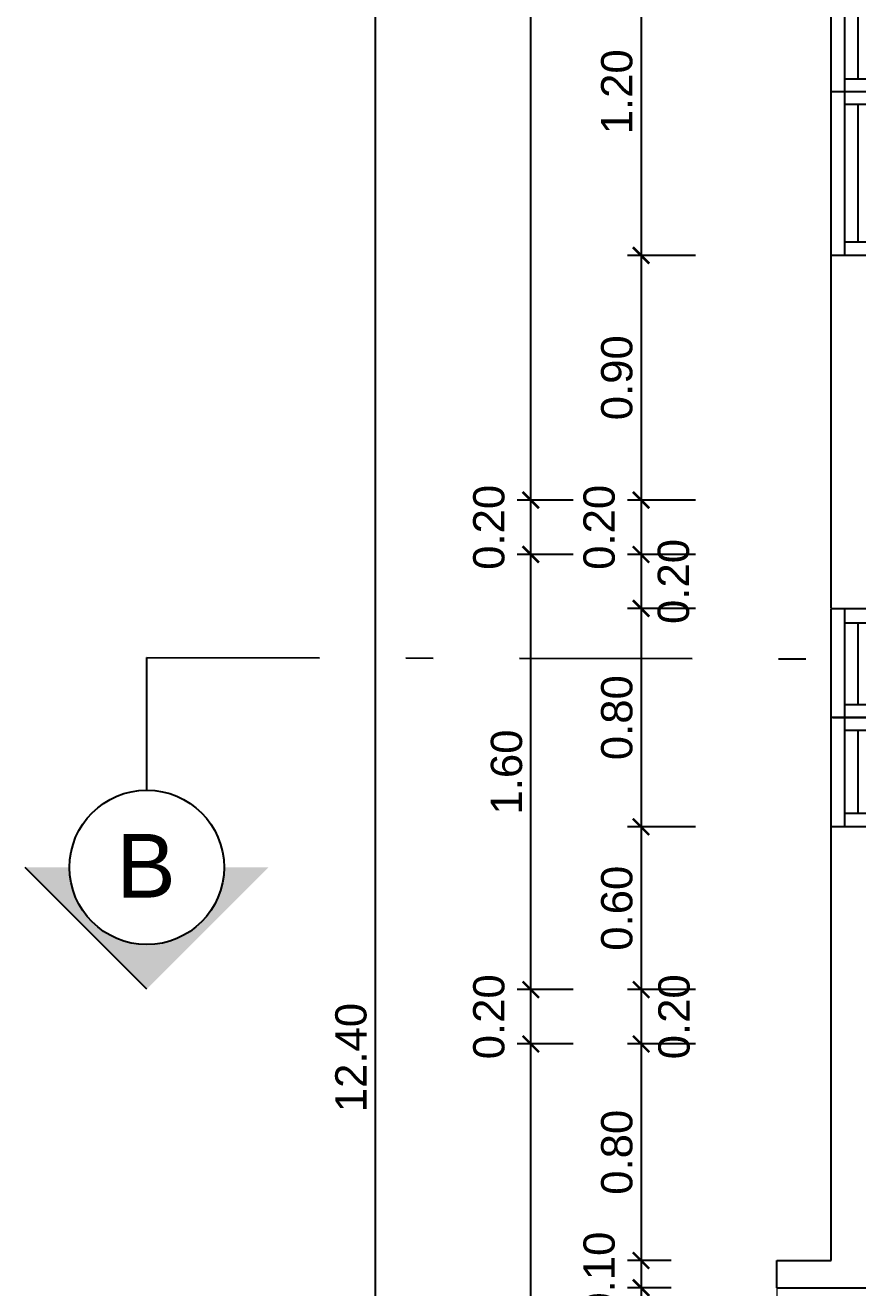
# Model space of a CAD drawing. Header units: feet. Extents: x -417 to 46, y -646 to -218.
# Drawn here: x -108.527 to -105.466, y -286.379 to -281.736 of the extents above; entities that cross this region are included whole.
import ezdxf

# ---------------------------------------------------------------- set-up
doc = ezdxf.new("R2010")
doc.units = ezdxf.units.FT
doc.header["$MEASUREMENT"] = 0
doc.linetypes.add('DASHDOT', pattern=[25.4, 12.7, -6.35, 0, -6.35])
doc.linetypes.add('DASHED', pattern=[19.049999999999997, 12.7, -6.349999999999999])
for name, color, linetype, lineweight in [('A-WALL', 4, 'Continuous', 25), ('DIM-COTAS', 1, 'Continuous', 5), ('TXT', 2, 'Continuous', 9), ('vuelo', 251, 'DASHED', 13)]:
    doc.layers.add(name, color=color, linetype=linetype, lineweight=lineweight)
for name, color, linetype in [('DIM', 10, 'Continuous'), ('GRDUTIY', 5, 'Continuous'), ('PERT-VENT', 2, 'Continuous'), ('TEXXT', 8, 'Continuous')]:
    doc.layers.add(name, color=color, linetype=linetype)
doc.styles.add('ads', font='trebuc.ttf', dxfattribs={"height": 0.14})
doc.styles.add('DAMIAN', font='arial.ttf', dxfattribs={"height": 0.12})
doc.styles.get("Standard").update_dxf_attribs({"font": 'arial.ttf', "height": 0.115})
doc.dimstyles.new('KEILY', dxfattribs={"dimtxt": 0.115, "dimasz": 0.06, "dimexe": 0.05, "dimexo": 0.2, "dimgap": 0.03, "dimtad": 1, "dimzin": 1, "dimdsep": 46, "dimtxsty": 'Standard', "dimblk": 'ARCHTICK', "dimcen": 2.5, "dimdle": 0.03, "dimclrd": 256, "dimclre": 256, "dimclrt": 7, "dimadec": 0, "dimazin": 0, "dimtfac": 1, "dimtmove": 2, "dimatfit": 3, "dimfxl": 0.2, "dimfxlon": 1, "dimtolj": 1, "dimtzin": 1, "dimarcsym": 0})

# ---------------------------------------------------------------- blocks, each defined once
blk = doc.blocks.new('A$C72735B25')
at = {"layer": 'PERT-VENT', "extrusion": (-1.278784469221317e-17, -1.317132383339921e-15, -1)}
for p, q in [((5.542845258332818e-07, -1.311699406869593e-07), (5.542842984596064e-07, 1.203204261639257)), ((0.05000055428459405, -1.311699406869593e-07), (0.0500005542845372, 1.203204261639257)), ((0.1500005542847305, -1.311699406869593e-07), (0.1500005542845599, 1.203204261639257)), ((0.2000005542845713, -1.311699406869593e-07), (0.2000005542844008, 1.203204261639257)), ((0.1000005542845486, 0.6482687319012257), (0.1000005542844917, 1.149373335422865)), ((0.1500005542846168, 0.6482687319013394), (0.05000055428465089, 0.6482687319012257)), ((0.2000005542845145, 0.6016020652346015), (5.542846963635384e-07, 0.6016020652346015)), ((0.1500005542846736, 0.5549353985679772), (0.05000055428465089, 0.5549353985680909)), ((0.1000005542846054, 0.04987092830617712), (0.1000005542845486, 0.5549353985680909)), ((0.05000055428436667, 0.04987092830629081), (0.1500005542848442, 0.04987092830617712))]:
    blk.add_line(p, q, dxfattribs=at)
at = {"layer": 'PERT-VENT', "extrusion": (-1.278784469221317e-17, 1.317132383339921e-15, -1)}
blk.add_line((0.05000055428436667, 1.153333202162912), (0.1500005542848442, 1.153333202163026), dxfattribs=at)
blk = doc.blocks.new('_ArchTick')
at = {"layer": 'DIM-COTAS', "color": 0, "const_width": 0.15}
blk.add_lwpolyline([(-0.5, -0.5), (0.5, 0.5)], dxfattribs=at)
blk = doc.blocks.new('*D186')
at = {"layer": 'Defpoints', "color": 0, "transparency": 16777216}
for p in [(-105.7524322528478, -281.3788711263367), (-106.2628598725112, -282.5820755191459), (-105.7524322528469, -282.5820755191459)]:
    blk.add_point(p, dxfattribs=at)
at = {"layer": 'DIM', "lineweight": -2, "transparency": 16777216}
for p, q in [((-106.2628598725112, -281.3488711263367), (-106.2628598725112, -282.6120755191459)), ((-106.0628598725112, -281.3788711263367), (-106.3128598725112, -281.3788711263367)), ((-106.0628598725112, -282.5820755191459), (-106.3128598725112, -282.5820755191459))]:
    blk.add_line(p, q, dxfattribs=at)
at = {"layer": 'DIM', "lineweight": -2, "transparency": 16777216, "xscale": 0.06, "yscale": 0.06, "zscale": 0.06}
for p, rotation in [((-106.2628598725112, -281.3788711263367), 90), ((-106.2628598725112, -282.5820755191459), 270)]:
    blk.add_blockref('_ArchTick', p, dxfattribs=dict(at, rotation=rotation))
at = {"layer": 'DIM', "color": 7, "transparency": 16777216, "insert": (-106.3515757660991, -281.9804733227413), "char_height": 0.115, "attachment_point": 5, "rotation": 90}
blk.add_mtext('\\A1;1.20', dxfattribs=at)
blk = doc.blocks.new('*D187')
at = {"layer": 'Defpoints', "color": 0, "transparency": 16777216}
for p in [(-105.7524322528469, -282.5820755191459), (-106.2628598725112, -283.482075519146), (-105.5524322528478, -283.482075519146)]:
    blk.add_point(p, dxfattribs=at)
at = {"layer": 'DIM', "lineweight": -2, "transparency": 16777216}
for p, q in [((-106.2628598725112, -282.5520755191459), (-106.2628598725112, -283.5120755191459)), ((-106.0628598725112, -282.5820755191459), (-106.3128598725112, -282.5820755191459)), ((-106.0628598725112, -283.482075519146), (-106.3128598725112, -283.482075519146))]:
    blk.add_line(p, q, dxfattribs=at)
at = {"layer": 'DIM', "lineweight": -2, "transparency": 16777216, "xscale": 0.06, "yscale": 0.06, "zscale": 0.06}
for p, rotation in [((-106.2628598725112, -282.5820755191459), 90), ((-106.2628598725112, -283.482075519146), 270)]:
    blk.add_blockref('_ArchTick', p, dxfattribs=dict(at, rotation=rotation))
at = {"layer": 'DIM', "color": 7, "transparency": 16777216, "insert": (-106.3515757660991, -283.0320755191459), "char_height": 0.115, "attachment_point": 5, "rotation": 90}
blk.add_mtext('\\A1;0.90', dxfattribs=at)
blk = doc.blocks.new('*D188')
at = {"layer": 'Defpoints', "color": 0, "transparency": 16777216}
for p in [(-105.5524322528478, -283.482075519146), (-106.2628598725112, -283.6820755191459), (-105.5524322528478, -283.6820755191459)]:
    blk.add_point(p, dxfattribs=at)
at = {"layer": 'DIM', "lineweight": -2, "transparency": 16777216}
for p, q in [((-106.0628598725112, -283.482075519146), (-106.3128598725112, -283.482075519146)), ((-106.2628598725112, -283.452075519146), (-106.2628598725112, -283.7120755191459)), ((-106.0628598725112, -283.6820755191459), (-106.3128598725112, -283.6820755191459))]:
    blk.add_line(p, q, dxfattribs=at)
at = {"layer": 'DIM', "lineweight": -2, "transparency": 16777216, "xscale": 0.06, "yscale": 0.06, "zscale": 0.06}
for p, rotation in [((-106.2628598725112, -283.482075519146), 90), ((-106.2628598725112, -283.6820755191459), 270)]:
    blk.add_blockref('_ArchTick', p, dxfattribs=dict(at, rotation=rotation))
at = {"layer": 'DIM', "color": 7, "transparency": 16777216, "insert": (-106.4165757660991, -283.5820755191459), "char_height": 0.115, "attachment_point": 5, "rotation": 90}
blk.add_mtext('\\A1;0.20', dxfattribs=at)
blk = doc.blocks.new('*D189')
at = {"layer": 'Defpoints', "color": 0, "transparency": 16777216}
for p in [(-105.5524322528478, -283.6820755191459), (-106.2628598725112, -283.8804733227413), (-105.7524322528479, -283.8804733227413)]:
    blk.add_point(p, dxfattribs=at)
at = {"layer": 'DIM', "lineweight": -2, "transparency": 16777216}
for p, q in [((-106.2628598725112, -283.6520755191459), (-106.2628598725112, -283.9104733227413)), ((-106.0628598725112, -283.6820755191459), (-106.3128598725112, -283.6820755191459)), ((-106.0628598725112, -283.8804733227413), (-106.3128598725112, -283.8804733227413))]:
    blk.add_line(p, q, dxfattribs=at)
at = {"layer": 'DIM', "lineweight": -2, "transparency": 16777216, "xscale": 0.06, "yscale": 0.06, "zscale": 0.06}
for p, rotation in [((-106.2628598725112, -283.6820755191459), 90), ((-106.2628598725112, -283.8804733227413), 270)]:
    blk.add_blockref('_ArchTick', p, dxfattribs=dict(at, rotation=rotation))
at = {"layer": 'DIM', "color": 7, "transparency": 16777216, "insert": (-106.1434088806072, -283.7812744209436), "char_height": 0.115, "attachment_point": 5, "rotation": 90}
blk.add_mtext('\\A1;0.20', dxfattribs=at)
blk = doc.blocks.new('*D190')
at = {"layer": 'Defpoints', "color": 0, "transparency": 16777216}
for p in [(-105.7524322528479, -283.8804733227413), (-106.2628598725112, -284.6836777117577), (-105.7524319110863, -284.6836777117577)]:
    blk.add_point(p, dxfattribs=at)
at = {"layer": 'DIM', "lineweight": -2, "transparency": 16777216}
for p, q in [((-106.2628598725112, -283.8504733227413), (-106.2628598725112, -284.7136777117577)), ((-106.0628598725112, -283.8804733227413), (-106.3128598725112, -283.8804733227413)), ((-106.0628598725112, -284.6836777117577), (-106.3128598725112, -284.6836777117577))]:
    blk.add_line(p, q, dxfattribs=at)
at = {"layer": 'DIM', "lineweight": -2, "transparency": 16777216, "xscale": 0.06, "yscale": 0.06, "zscale": 0.06}
for p, rotation in [((-106.2628598725112, -283.8804733227413), 90), ((-106.2628598725112, -284.6836777117577), 270)]:
    blk.add_blockref('_ArchTick', p, dxfattribs=dict(at, rotation=rotation))
at = {"layer": 'DIM', "color": 7, "transparency": 16777216, "insert": (-106.3515757660991, -284.2820755172495), "char_height": 0.115, "attachment_point": 5, "rotation": 90}
blk.add_mtext('\\A1;0.80', dxfattribs=at)
blk = doc.blocks.new('*D191')
at = {"layer": 'Defpoints', "color": 0, "transparency": 16777216}
for p in [(-105.7524319110863, -284.6836777117577), (-106.2628598725112, -285.2820755191459), (-105.5524322528477, -285.2820755191459)]:
    blk.add_point(p, dxfattribs=at)
at = {"layer": 'DIM', "lineweight": -2, "transparency": 16777216}
for p, q in [((-106.0628598725112, -284.6836777117577), (-106.3128598725112, -284.6836777117577)), ((-106.2628598725112, -284.6536777117577), (-106.2628598725112, -285.3120755191459)), ((-106.0628598725112, -285.2820755191459), (-106.3128598725112, -285.2820755191459))]:
    blk.add_line(p, q, dxfattribs=at)
at = {"layer": 'DIM', "lineweight": -2, "transparency": 16777216, "xscale": 0.06, "yscale": 0.06, "zscale": 0.06}
for p, rotation in [((-106.2628598725112, -284.6836777117577), 90), ((-106.2628598725112, -285.2820755191459), 270)]:
    blk.add_blockref('_ArchTick', p, dxfattribs=dict(at, rotation=rotation))
at = {"layer": 'DIM', "color": 7, "transparency": 16777216, "insert": (-106.3515757660991, -284.9828766154518), "char_height": 0.115, "attachment_point": 5, "rotation": 90}
blk.add_mtext('\\A1;0.60', dxfattribs=at)
blk = doc.blocks.new('*D192')
at = {"layer": 'Defpoints', "color": 0, "transparency": 16777216}
for p in [(-105.5524322528477, -285.2820755191459), (-106.2628598725112, -285.482075519146), (-105.5524322528477, -285.482075519146)]:
    blk.add_point(p, dxfattribs=at)
at = {"layer": 'DIM', "lineweight": -2, "transparency": 16777216}
for p, q in [((-106.0628598725112, -285.2820755191459), (-106.3128598725112, -285.2820755191459)), ((-106.2628598725112, -285.2520755191459), (-106.2628598725112, -285.5120755191459)), ((-106.0628598725112, -285.482075519146), (-106.3128598725112, -285.482075519146))]:
    blk.add_line(p, q, dxfattribs=at)
at = {"layer": 'DIM', "lineweight": -2, "transparency": 16777216, "xscale": 0.06, "yscale": 0.06, "zscale": 0.06}
for p, rotation in [((-106.2628598725112, -285.2820755191459), 90), ((-106.2628598725112, -285.482075519146), 270)]:
    blk.add_blockref('_ArchTick', p, dxfattribs=dict(at, rotation=rotation))
at = {"layer": 'DIM', "color": 7, "transparency": 16777216, "insert": (-106.1412605215135, -285.3820755191459), "char_height": 0.115, "attachment_point": 5, "rotation": 90}
blk.add_mtext('\\A1;0.20', dxfattribs=at)
blk = doc.blocks.new('*D193')
at = {"layer": 'Defpoints', "color": 0, "transparency": 16777216}
for p in [(-105.5524322528477, -285.482075519146), (-106.2628598725112, -286.278527583837), (-105.9524328071323, -286.278527583837)]:
    blk.add_point(p, dxfattribs=at)
at = {"layer": 'DIM', "lineweight": -2, "transparency": 16777216}
for p, q in [((-106.0628598725112, -285.482075519146), (-106.3128598725112, -285.482075519146)), ((-106.2628598725112, -285.452075519146), (-106.2628598725112, -286.308527583837)), ((-106.1524328071323, -286.278527583837), (-106.3128598725112, -286.278527583837))]:
    blk.add_line(p, q, dxfattribs=at)
at = {"layer": 'DIM', "lineweight": -2, "transparency": 16777216, "xscale": 0.06, "yscale": 0.06, "zscale": 0.06}
for p, rotation in [((-106.2628598725112, -285.482075519146), 90), ((-106.2628598725112, -286.278527583837), 270)]:
    blk.add_blockref('_ArchTick', p, dxfattribs=dict(at, rotation=rotation))
at = {"layer": 'DIM', "color": 7, "transparency": 16777216, "insert": (-106.3515757660991, -285.8803015514915), "char_height": 0.115, "attachment_point": 5, "rotation": 90}
blk.add_mtext('\\A1;0.80', dxfattribs=at)
blk = doc.blocks.new('*D194')
at = {"layer": 'Defpoints', "color": 0, "transparency": 16777216}
for p in [(-105.9524328071323, -286.278527583837), (-106.2628598725112, -286.378527583837), (-105.9524328071323, -286.378527583837)]:
    blk.add_point(p, dxfattribs=at)
at = {"layer": 'DIM', "lineweight": -2, "transparency": 16777216}
for p, q in [((-106.2628598725112, -286.248527583837), (-106.2628598725112, -286.408527583837)), ((-106.1524328071323, -286.278527583837), (-106.3128598725112, -286.278527583837)), ((-106.1524328071323, -286.378527583837), (-106.3128598725112, -286.378527583837))]:
    blk.add_line(p, q, dxfattribs=at)
at = {"layer": 'DIM', "lineweight": -2, "transparency": 16777216, "xscale": 0.06, "yscale": 0.06, "zscale": 0.06}
for p, rotation in [((-106.2628598725112, -286.278527583837), 90), ((-106.2628598725112, -286.378527583837), 270)]:
    blk.add_blockref('_ArchTick', p, dxfattribs=dict(at, rotation=rotation))
at = {"layer": 'DIM', "color": 7, "transparency": 16777216, "insert": (-106.4165757660991, -286.328527583837), "char_height": 0.115, "attachment_point": 5, "rotation": 90}
blk.add_mtext('\\A1;0.10', dxfattribs=at)
blk = doc.blocks.new('*D195')
at = {"layer": 'Defpoints', "color": 0, "transparency": 16777216}
for p in [(-105.9524328071323, -286.378527583837), (-106.2628598725112, -287.5817319766463), (-105.752432252847, -287.5817319766463)]:
    blk.add_point(p, dxfattribs=at)
at = {"layer": 'DIM', "lineweight": -2, "transparency": 16777216}
for p, q in [((-106.2628598725112, -286.348527583837), (-106.2628598725112, -287.6117319766462)), ((-106.1524328071323, -286.378527583837), (-106.3128598725112, -286.378527583837)), ((-106.0628598725112, -287.5817319766463), (-106.3128598725112, -287.5817319766463))]:
    blk.add_line(p, q, dxfattribs=at)
at = {"layer": 'DIM', "lineweight": -2, "transparency": 16777216, "xscale": 0.06, "yscale": 0.06, "zscale": 0.06}
for p, rotation in [((-106.2628598725112, -286.378527583837), 90), ((-106.2628598725112, -287.5817319766463), 270)]:
    blk.add_blockref('_ArchTick', p, dxfattribs=dict(at, rotation=rotation))
at = {"layer": 'DIM', "color": 7, "transparency": 16777216, "insert": (-106.3515757660991, -286.9801297802417), "char_height": 0.115, "attachment_point": 5, "rotation": 90}
blk.add_mtext('\\A1;1.20', dxfattribs=at)
blk = doc.blocks.new('*D202')
at = {"layer": 'Defpoints', "color": 0, "transparency": 16777216}
for p in [(-106.6682893698196, -285.482075519146), (-106.3128598725112, -285.482075519146), (-106.3128598725112, -290.2820755191458)]:
    blk.add_point(p, dxfattribs=at)
at = {"layer": 'DIM', "lineweight": -2, "transparency": 16777216}
for p, q in [((-106.5128598725112, -285.482075519146), (-106.7182893698196, -285.482075519146)), ((-106.6682893698196, -290.3120755191458), (-106.6682893698196, -285.452075519146)), ((-106.5128598725112, -290.2820755191458), (-106.7182893698196, -290.2820755191458))]:
    blk.add_line(p, q, dxfattribs=at)
at = {"layer": 'DIM', "lineweight": -2, "transparency": 16777216, "xscale": 0.06, "yscale": 0.06, "zscale": 0.06}
for p, rotation in [((-106.6682893698196, -285.482075519146), 90), ((-106.6682893698196, -290.2820755191458), 270)]:
    blk.add_blockref('_ArchTick', p, dxfattribs=dict(at, rotation=rotation))
at = {"layer": 'DIM', "color": 7, "transparency": 16777216, "insert": (-106.7570052634075, -287.8820755191459), "char_height": 0.115, "attachment_point": 5, "rotation": 90}
blk.add_mtext('\\A1;4.80', dxfattribs=at)
blk = doc.blocks.new('*D203')
at = {"layer": 'Defpoints', "color": 0, "transparency": 16777216}
for p in [(-106.6682893698196, -285.2820755191459), (-106.3128598725112, -285.2820755191459), (-106.3128598725112, -285.482075519146)]:
    blk.add_point(p, dxfattribs=at)
at = {"layer": 'DIM', "lineweight": -2, "transparency": 16777216}
for p, q in [((-106.5128598725112, -285.2820755191459), (-106.7182893698196, -285.2820755191459)), ((-106.6682893698196, -285.5120755191459), (-106.6682893698196, -285.2520755191459)), ((-106.5128598725112, -285.482075519146), (-106.7182893698196, -285.482075519146))]:
    blk.add_line(p, q, dxfattribs=at)
at = {"layer": 'DIM', "lineweight": -2, "transparency": 16777216, "xscale": 0.06, "yscale": 0.06, "zscale": 0.06}
for p, rotation in [((-106.6682893698196, -285.2820755191459), 90), ((-106.6682893698196, -285.482075519146), 270)]:
    blk.add_blockref('_ArchTick', p, dxfattribs=dict(at, rotation=rotation))
at = {"layer": 'DIM', "color": 7, "transparency": 16777216, "insert": (-106.8220052634075, -285.3820755191459), "char_height": 0.115, "attachment_point": 5, "rotation": 90}
blk.add_mtext('\\A1;0.20', dxfattribs=at)
blk = doc.blocks.new('*D204')
at = {"layer": 'Defpoints', "color": 0, "transparency": 16777216}
for p in [(-106.6682893698196, -283.6820755191459), (-106.3128598725112, -283.6820755191459), (-106.3128598725112, -285.2820755191459)]:
    blk.add_point(p, dxfattribs=at)
at = {"layer": 'DIM', "lineweight": -2, "transparency": 16777216}
for p, q in [((-106.6682893698196, -285.3120755191459), (-106.6682893698196, -283.6520755191459)), ((-106.5128598725112, -283.6820755191459), (-106.7182893698196, -283.6820755191459)), ((-106.5128598725112, -285.2820755191459), (-106.7182893698196, -285.2820755191459))]:
    blk.add_line(p, q, dxfattribs=at)
at = {"layer": 'DIM', "lineweight": -2, "transparency": 16777216, "xscale": 0.06, "yscale": 0.06, "zscale": 0.06}
for p, rotation in [((-106.6682893698196, -283.6820755191459), 90), ((-106.6682893698196, -285.2820755191459), 270)]:
    blk.add_blockref('_ArchTick', p, dxfattribs=dict(at, rotation=rotation))
at = {"layer": 'DIM', "color": 7, "transparency": 16777216, "insert": (-106.7570052634075, -284.4820755191459), "char_height": 0.115, "attachment_point": 5, "rotation": 90}
blk.add_mtext('\\A1;1.60', dxfattribs=at)
blk = doc.blocks.new('*D205')
at = {"layer": 'Defpoints', "color": 0, "transparency": 16777216}
for p in [(-106.6682893698196, -283.482075519146), (-106.3128598725112, -283.482075519146), (-106.3128598725112, -283.6820755191459)]:
    blk.add_point(p, dxfattribs=at)
at = {"layer": 'DIM', "lineweight": -2, "transparency": 16777216}
for p, q in [((-106.5128598725112, -283.482075519146), (-106.7182893698196, -283.482075519146)), ((-106.6682893698196, -283.7120755191459), (-106.6682893698196, -283.452075519146)), ((-106.5128598725112, -283.6820755191459), (-106.7182893698196, -283.6820755191459))]:
    blk.add_line(p, q, dxfattribs=at)
at = {"layer": 'DIM', "lineweight": -2, "transparency": 16777216, "xscale": 0.06, "yscale": 0.06, "zscale": 0.06}
for p, rotation in [((-106.6682893698196, -283.482075519146), 90), ((-106.6682893698196, -283.6820755191459), 270)]:
    blk.add_blockref('_ArchTick', p, dxfattribs=dict(at, rotation=rotation))
at = {"layer": 'DIM', "color": 7, "transparency": 16777216, "insert": (-106.8220052634075, -283.5820755191459), "char_height": 0.115, "attachment_point": 5, "rotation": 90}
blk.add_mtext('\\A1;0.20', dxfattribs=at)
blk = doc.blocks.new('*D206')
at = {"layer": 'Defpoints', "color": 0, "transparency": 16777216}
for p in [(-106.6682893698196, -279.5320755191459), (-106.3128598725112, -279.5320755191459), (-106.3128598725112, -283.482075519146)]:
    blk.add_point(p, dxfattribs=at)
at = {"layer": 'DIM', "lineweight": -2, "transparency": 16777216}
for p, q in [((-106.5128598725112, -279.5320755191459), (-106.7182893698196, -279.5320755191459)), ((-106.6682893698196, -283.5120755191459), (-106.6682893698196, -279.5020755191459)), ((-106.5128598725112, -283.482075519146), (-106.7182893698196, -283.482075519146))]:
    blk.add_line(p, q, dxfattribs=at)
at = {"layer": 'DIM', "lineweight": -2, "transparency": 16777216, "xscale": 0.06, "yscale": 0.06, "zscale": 0.06}
for p, rotation in [((-106.6682893698196, -279.5320755191459), 90), ((-106.6682893698196, -283.482075519146), 270)]:
    blk.add_blockref('_ArchTick', p, dxfattribs=dict(at, rotation=rotation))
at = {"layer": 'DIM', "color": 7, "transparency": 16777216, "insert": (-106.7570444857813, -281.5070755191459), "char_height": 0.115, "attachment_point": 5, "rotation": 90}
blk.add_mtext('\\A1;3.95', dxfattribs=at)
blk = doc.blocks.new('*D208')
at = {"layer": 'Defpoints', "color": 0, "transparency": 16777216}
for p in [(-106.7182893698196, -279.3320755191459), (-107.2403001823682, -291.7320755191459), (-106.7182893698196, -291.7320755191459)]:
    blk.add_point(p, dxfattribs=at)
at = {"layer": 'DIM', "lineweight": -2, "transparency": 16777216}
for p, q in [((-107.2403001823682, -279.3020755191459), (-107.2403001823682, -291.7620755191459)), ((-107.0403001823682, -279.3320755191459), (-107.2903001823682, -279.3320755191459)), ((-107.0403001823682, -291.7320755191459), (-107.2903001823682, -291.7320755191459))]:
    blk.add_line(p, q, dxfattribs=at)
at = {"layer": 'DIM', "lineweight": -2, "transparency": 16777216, "xscale": 0.06, "yscale": 0.06, "zscale": 0.06}
for p, rotation in [((-107.2403001823682, -279.3320755191459), 90), ((-107.2403001823682, -291.7320755191459), 270)]:
    blk.add_blockref('_ArchTick', p, dxfattribs=dict(at, rotation=rotation))
at = {"layer": 'DIM', "color": 7, "transparency": 16777216, "insert": (-107.3290160759561, -285.5320755191459), "char_height": 0.115, "attachment_point": 5, "rotation": 90}
blk.add_mtext('\\A1;12.40', dxfattribs=at)
blk = doc.blocks.new('A$C559373E3')
at = {"layer": 'PERT-VENT', "extrusion": (-1.278784469221317e-17, -1.317132383339921e-15, -1)}
for p, q in [((1.734886723170348e-07, 7.657689593543182e-09), (1.734884449433594e-07, 0.8000002321226987)), ((0.05000017348874053, 7.657689593543182e-09), (0.05000017348868369, 0.8000002321226987)), ((0.150000173488877, 7.657689593543182e-09), (0.1500001734887064, 0.8000002321226987)), ((0.2000001734887178, 7.657689593543182e-09), (0.2000001734885473, 0.8000002321226987)), ((0.1000001734886951, 0.4482688707288389), (0.1000001734886382, 0.7461693059063066)), ((0.1500001734887633, 0.4482688707289526), (0.05000017348879737, 0.4482688707288389)), ((0.2000001734886609, 0.4016022040622147), (1.734888428472914e-07, 0.4016022040622147)), ((0.1500001734888201, 0.3549355373955905), (0.05000017348879737, 0.3549355373957042)), ((0.1000001734887519, 0.0498710671338074), (0.1000001734886951, 0.3549355373957042)), ((0.05000017348851316, 0.04987106713392109), (0.1500001734889906, 0.0498710671338074))]:
    blk.add_line(p, q, dxfattribs=at)
at = {"layer": 'PERT-VENT', "extrusion": (-1.278784469221317e-17, 1.317132383339921e-15, -1)}
blk.add_line((0.05000017348851316, 0.7501291726463535), (0.1500001734889906, 0.7501291726464672), dxfattribs=at)

msp = doc.modelspace()

# ---------------------------------------------------------------- hatches: boundary and pattern name
at = {"layer": 'GRDUTIY'}
h = msp.add_hatch(color=256, dxfattribs=at)
edge = h.paths.add_edge_path()
edge.add_line((-108.3639052198392, -284.8326626418773), (-108.5268224596708, -284.8326626418773))
edge.add_line((-108.5268224596708, -284.8326626418773), (-108.0799337218538, -285.2802309995702))
edge.add_line((-108.0799337218538, -285.2802309995702), (-107.6330449840367, -284.8326626418773))
edge.add_line((-107.6330449840367, -284.8326626418773), (-107.7959622238683, -284.8326626418773))
edge.add_ellipse((-108.0799337218538, -284.8326626418773), major_axis=(0.2007981718885526, -0.2007981718885527), ratio=0.999999999999962, start_angle=225.0000000000011, end_angle=405.0000000000011, ccw=False)

# ---------------------------------------------------------------- linework, layer by layer
at = {"layer": 'A-WALL'}
for p, q in [((-105.5643079792318, -283.8804733227413), (-105.5643079792319, -282.582075519146)), ((-105.5643079792314, -286.2785275838369), (-105.5643076374705, -284.6836777117577)), ((-105.7643085335165, -286.378527583837), (-105.7643085335165, -286.278527583837))]:
    msp.add_line(p, q, dxfattribs=at)
at = {"layer": 'A-WALL', "extrusion": (-1.278784469221317e-17, -1.317132383339921e-15, -1)}
for p, q in [((-105.3643079792318, -282.582075519146), (-105.5643079792318, -282.582075519146)), ((-105.5643079792319, -283.8804733227413), (-105.364307979232, -283.8804733227413)), ((-105.3643076374704, -284.6836777117577), (-105.5643076374704, -284.6836777117577)), ((-105.7643085335165, -286.278527583837), (-105.5643085335165, -286.2785275838369)), ((-105.7643085335165, -286.378527583837), (-105.364308533516, -286.378527583837))]:
    msp.add_line(p, q, dxfattribs=at)
at = {"layer": 'GRDUTIY', "color": 8, "linetype": 'DASHDOT'}
msp.add_line((-108.0799337218538, -284.5486911438918), (-108.0799337218538, -284.0605633183925), dxfattribs=at)
at = {"layer": 'GRDUTIY', "color": 8, "linetype": 'DASHDOT', "ltscale": 0.05}
msp.add_line((-108.0799337218538, -284.0605633183961), (-85.77547152319892, -284.1075680525116), dxfattribs=at)
at = {"layer": 'GRDUTIY'}
msp.add_line((-108.079956780684, -285.2802309995702), (-108.5268455185011, -284.8326626418773), dxfattribs=at)
at = {"layer": 'GRDUTIY', "color": 3}
msp.add_circle((-108.0799337218538, -284.8326626418773), 0.2839714979845127, dxfattribs=at)
at = {"layer": 'vuelo', "ltscale": 0.02}
msp.add_line((-105.7643085335165, -286.378527583837), (-105.7643085335165, -290.6820755191458), dxfattribs=at)

# ---------------------------------------------------------------- block references
msp.add_blockref('A$C72735B25', (-105.5643085335156, -282.582075387976))

# ---------------------------------------------------------------- texts
at = {"layer": 'TEXXT', "insert": (-108.1918009085472, -284.7096934898243), "char_height": 0.234, "width": 3.63, "attachment_point": 1, "style": 'DAMIAN'}
msp.add_mtext('B', dxfattribs=at)
at = {"layer": 'TXT', "insert": (-104.1649651934586, -284.3337085109422), "char_height": 0.1, "width": 2.687999999999999, "attachment_point": 2, "style": 'ads', "bg_fill": 2}
msp.add_mtext('BAÑO', dxfattribs=at)

# ---------------------------------------------------------------- dimensions: what is measured, and where the dimension line sits
at = {"layer": 'DIM'}
for base, p1, p2, picture, middle in [((-107.2403001823682, -291.7320755191459), (-106.7182893698196, -279.3320755191459), (-106.7182893698196, -291.7320755191459), '*D208', (-107.3290160759561, -285.5320755191459)), ((-106.6682893698196, -279.5320755191459), (-106.3128598725112, -283.482075519146), (-106.3128598725112, -279.5320755191459), '*D206', (-106.7570444857813, -281.5070755191459)), ((-106.2628598725112, -282.5820755191459), (-105.7524322528478, -281.3788711263367), (-105.7524322528469, -282.5820755191459), '*D186', (-106.3515757660991, -281.9804733227413)), ((-106.2628598725112, -283.482075519146), (-105.7524322528469, -282.5820755191459), (-105.5524322528478, -283.482075519146), '*D187', (-106.3515757660991, -283.0320755191459)), ((-106.6682893698196, -283.482075519146), (-106.3128598725112, -283.6820755191459), (-106.3128598725112, -283.482075519146), '*D205', (-106.8220052634075, -283.5820755191459)), ((-106.2628598725112, -283.6820755191459), (-105.5524322528478, -283.482075519146), (-105.5524322528478, -283.6820755191459), '*D188', (-106.4165757660991, -283.5820755191459)), ((-106.6682893698196, -283.6820755191459), (-106.3128598725112, -285.2820755191459), (-106.3128598725112, -283.6820755191459), '*D204', (-106.7570052634075, -284.4820755191459)), ((-106.2628598725112, -284.6836777117577), (-105.7524322528479, -283.8804733227413), (-105.7524319110863, -284.6836777117577), '*D190', (-106.3515757660991, -284.2820755172495)), ((-106.2628598725112, -285.2820755191459), (-105.7524319110863, -284.6836777117577), (-105.5524322528477, -285.2820755191459), '*D191', (-106.3515757660991, -284.9828766154518)), ((-106.6682893698196, -285.2820755191459), (-106.3128598725112, -285.482075519146), (-106.3128598725112, -285.2820755191459), '*D203', (-106.8220052634075, -285.3820755191459)), ((-106.6682893698196, -285.482075519146), (-106.3128598725112, -290.2820755191458), (-106.3128598725112, -285.482075519146), '*D202', (-106.7570052634075, -287.8820755191459)), ((-106.2628598725112, -286.278527583837), (-105.5524322528477, -285.482075519146), (-105.9524328071323, -286.278527583837), '*D193', (-106.3515757660991, -285.8803015514915)), ((-106.2628598725112, -286.378527583837), (-105.9524328071323, -286.278527583837), (-105.9524328071323, -286.378527583837), '*D194', (-106.4165757660991, -286.328527583837)), ((-106.2628598725112, -287.5817319766463), (-105.9524328071323, -286.378527583837), (-105.752432252847, -287.5817319766463), '*D195', (-106.3515757660991, -286.9801297802417))]:
    dim = msp.add_linear_dim(base=base, p1=p1, p2=p2, angle=90, dimstyle='KEILY', dxfattribs=at)
    dim.commit()
    dim.dimension.update_dxf_attribs({"geometry": picture, "text_midpoint": middle})
for base, p1, p2, picture, middle in [((-106.2628598725112, -283.8804733227413), (-105.5524322528478, -283.6820755191459), (-105.7524322528479, -283.8804733227413), '*D189', (-106.1434088806072, -283.7812744209436)), ((-106.2628598725112, -285.482075519146), (-105.5524322528477, -285.2820755191459), (-105.5524322528477, -285.482075519146), '*D192', (-106.1412605215135, -285.3820755191459))]:
    dim = msp.add_linear_dim(base=base, p1=p1, p2=p2, angle=90, dimstyle='KEILY', dxfattribs=at)
    dim.commit()
    dim.dimension.update_dxf_attribs({"geometry": picture, "text_midpoint": middle, "dimtype": 160})

# ---------------------------------------------------------------- next in the draw order: block references
msp.add_blockref('A$C559373E3', (-105.5643078109592, -284.6836777194154))

doc.saveas('drawing.dxf')
